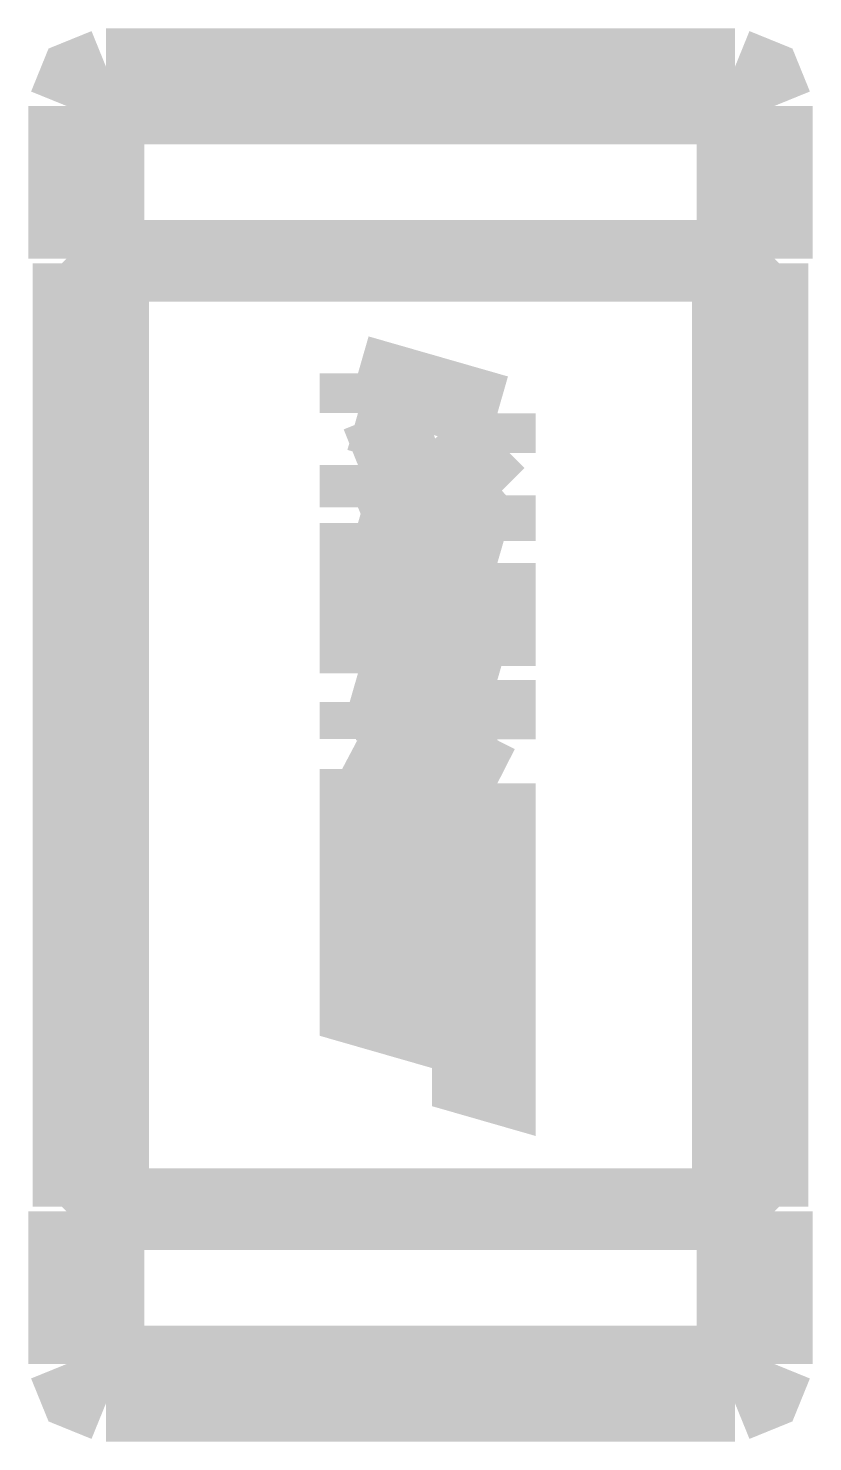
# Model space of a CAD drawing. Header units: millimetres. Extents: x 123.5 to 144.3, y 105.4 to 121.6.
# Drawn here: x 131.2891 to 131.4509, y 110.8128 to 111.1043 of the extents above; entities that cross this region are included whole.
import ezdxf

# ---------------------------------------------------------------- set-up
doc = ezdxf.new("R2010")
doc.units = ezdxf.units.MM
doc.layers.add('DESC', color=250, linetype='Continuous')

# ---------------------------------------------------------------- blocks, each defined once
blk = doc.blocks.new('CCRPBoard')
at = {"const_width": 0.008}
for points in [[(131.3940267818693, 112.5644316509165), (131.3952097818693, 112.5673436509165), (131.3981207818693, 112.5685266509165)], [(131.3940267818693, 112.5644316509165), (131.3952097818693, 112.5673436509165), (131.3981207818693, 112.5685266509165)], [(131.3940267818693, 112.5644316509165), (131.3952097818693, 112.5673436509165), (131.3981207818693, 112.5685266509165)], [(131.4636327818693, 112.5685266509165), (131.3981207818693, 112.5685266509165)], [(131.3981207818693, 112.5685266509165), (131.3981207818693, 112.5644316509165)], [(131.4636327818693, 112.5685266509165), (131.3981207818693, 112.5685266509165)], [(131.3981207818693, 112.5685266509165), (131.3981207818693, 112.5644316509165)], [(131.4636327818693, 112.5685266509165), (131.3981207818693, 112.5685266509165)], [(131.3981207818693, 112.5685266509165), (131.3981207818693, 112.5644316509165)], [(131.4677277818693, 112.5644316509165), (131.4665437818693, 112.5673436509165), (131.4636327818693, 112.5685266509165)], [(131.4677277818693, 112.5644316509165), (131.4636327818693, 112.5644316509165), (131.4636327818693, 112.5685266509165)], [(131.4677277818693, 112.5644316509165), (131.4665437818693, 112.5673436509165), (131.4636327818693, 112.5685266509165)], [(131.4677277818693, 112.5644316509165), (131.4636327818693, 112.5644316509165), (131.4636327818693, 112.5685266509165)], [(131.4677277818693, 112.5644316509165), (131.4665437818693, 112.5673436509165), (131.4636327818693, 112.5685266509165)], [(131.4677277818693, 112.5644316509165), (131.4636327818693, 112.5644316509165), (131.4636327818693, 112.5685266509165)], [(131.3940267818693, 112.5644316509165), (131.3940267818693, 112.5485456509165)], [(131.3981207818693, 112.5644316509165), (131.3940267818693, 112.5644316509165)], [(131.3940267818693, 112.5644316509165), (131.3940267818693, 112.5485456509165)], [(131.3981207818693, 112.5644316509165), (131.3940267818693, 112.5644316509165)], [(131.3940267818693, 112.5644316509165), (131.3940267818693, 112.5485456509165)], [(131.3981207818693, 112.5644316509165), (131.3940267818693, 112.5644316509165)], [(131.3981207818693, 112.5485456509165), (131.3981207818693, 112.5644316509165), (131.4636327818693, 112.5644316509165), (131.4636327818693, 112.5485456509165)], [(131.3981207818693, 112.5485456509165), (131.3981207818693, 112.5644316509165), (131.4636327818693, 112.5644316509165), (131.4636327818693, 112.5485456509165)], [(131.3981207818693, 112.5485456509165), (131.3981207818693, 112.5644316509165), (131.4636327818693, 112.5644316509165), (131.4636327818693, 112.5485456509165)], [(131.4677277818693, 112.5485456509165), (131.4677277818693, 112.5644316509165)], [(131.4677277818693, 112.5485456509165), (131.4677277818693, 112.5644316509165)], [(131.4677277818693, 112.5485456509165), (131.4677277818693, 112.5644316509165)], [(131.3940267818693, 112.5485456509165), (131.3945017818693, 112.5480546509165)], [(131.3981207818693, 112.5485456509165), (131.3940267818693, 112.5485456509165)], [(131.3940267818693, 112.5485456509165), (131.3945017818693, 112.5480546509165)], [(131.3981207818693, 112.5485456509165), (131.3940267818693, 112.5485456509165)], [(131.3940267818693, 112.5485456509165), (131.3945017818693, 112.5480546509165)], [(131.3981207818693, 112.5485456509165), (131.3940267818693, 112.5485456509165)], [(131.3942137818692, 112.5480536509165), (131.3962787818693, 112.5480566509165)], [(131.3942137818692, 112.5480536509165), (131.3962787818693, 112.5480566509165)], [(131.3942137818692, 112.5480536509165), (131.3962787818693, 112.5480566509165)], [(131.3944767818693, 112.5480556509165), (131.3944767818693, 112.4497846509165)], [(131.3944767818693, 112.5480556509165), (131.3944767818693, 112.4497846509165)], [(131.3944767818693, 112.5480556509165), (131.3944767818693, 112.4497846509165)], [(131.3983427818692, 112.5480536509165), (131.3962787818693, 112.5480566509165)], [(131.3983427818692, 112.5480536509165), (131.3962787818693, 112.5480566509165)], [(131.3983427818692, 112.5480536509165), (131.3962787818693, 112.5480566509165)], [(131.3981207818693, 112.5485456509165), (131.3981207818693, 112.5480546509165)], [(131.4636327818693, 112.5485456509165), (131.3981207818693, 112.5485456509165)], [(131.3981207818693, 112.5485456509165), (131.3981207818693, 112.5480546509165)], [(131.4636327818693, 112.5485456509165), (131.3981207818693, 112.5485456509165)], [(131.3981207818693, 112.5485456509165), (131.3981207818693, 112.5480546509165)], [(131.4636327818693, 112.5485456509165), (131.3981207818693, 112.5485456509165)], [(131.3981207818693, 112.5480546509165), (131.3985717818693, 112.5480556509165)], [(131.3981207818693, 112.5480546509165), (131.3985717818693, 112.5480556509165)], [(131.3981207818693, 112.5480546509165), (131.3985717818693, 112.5480556509165)], [(131.3985717818693, 112.5480556509165), (131.3986127818692, 112.5480556509165)], [(131.3985717818693, 112.5480556509165), (131.3986127818692, 112.5480556509165)], [(131.3985717818693, 112.5480556509165), (131.3986127818692, 112.5480556509165)], [(131.4631417818692, 112.5480556509165), (131.3986127818692, 112.5480556509165)], [(131.3986127818692, 112.4497846509165), (131.3986127818692, 112.5480556509165)], [(131.4631417818692, 112.5480556509165), (131.3986127818692, 112.5480556509165)], [(131.3986127818692, 112.4497846509165), (131.3986127818692, 112.5480556509165)], [(131.4631417818692, 112.5480556509165), (131.3986127818692, 112.5480556509165)], [(131.3986127818692, 112.4497846509165), (131.3986127818692, 112.5480556509165)], [(131.4631417818692, 112.5480556509165), (131.4631827818692, 112.5480556509165)], [(131.4631417818692, 112.5480556509165), (131.4631417818692, 112.4497846509165)], [(131.4631417818692, 112.5480556509165), (131.4631827818692, 112.5480556509165)], [(131.4631417818692, 112.5480556509165), (131.4631417818692, 112.4497846509165)], [(131.4631417818692, 112.5480556509165), (131.4631827818692, 112.5480556509165)], [(131.4631417818692, 112.5480556509165), (131.4631417818692, 112.4497846509165)], [(131.4631827818692, 112.5480556509165), (131.4636327818693, 112.5480546509165)], [(131.4631827818692, 112.5480556509165), (131.4636327818693, 112.5480546509165)], [(131.4631827818692, 112.5480556509165), (131.4636327818693, 112.5480546509165)], [(131.4636327818693, 112.5485456509165), (131.4636327818693, 112.5480546509165)], [(131.4677277818693, 112.5485456509165), (131.4636327818693, 112.5485456509165)], [(131.4636327818693, 112.5485456509165), (131.4636327818693, 112.5480546509165)], [(131.4677277818693, 112.5485456509165), (131.4636327818693, 112.5485456509165)], [(131.4636327818693, 112.5485456509165), (131.4636327818693, 112.5480546509165)], [(131.4677277818693, 112.5485456509165), (131.4636327818693, 112.5485456509165)], [(131.4637097818693, 112.5480546509165), (131.4654747818693, 112.5480636509165)], [(131.4637097818693, 112.5480546509165), (131.4654747818693, 112.5480636509165)], [(131.4637097818693, 112.5480546509165), (131.4654747818693, 112.5480636509165)], [(131.4672407818693, 112.5480546509165), (131.4654747818693, 112.5480636509165)], [(131.4672407818693, 112.5480546509165), (131.4654747818693, 112.5480636509165)], [(131.4672407818693, 112.5480546509165), (131.4654747818693, 112.5480636509165)], [(131.4677277818693, 112.5485456509165), (131.4672517818693, 112.5480546509165)], [(131.4677277818693, 112.5485456509165), (131.4672517818693, 112.5480546509165)], [(131.4677277818693, 112.5485456509165), (131.4672517818693, 112.5480546509165)], [(131.4672767818693, 112.5480556509165), (131.4672767818693, 112.4497846509165)], [(131.4672767818693, 112.5480556509165), (131.4672767818693, 112.4497846509165)], [(131.4672767818693, 112.5480556509165), (131.4672767818693, 112.4497846509165)], [(131.4243667818693, 112.5365896509165), (131.4388827818693, 112.5324176509165)], [(131.4243667818693, 112.5324576509165), (131.4243667818693, 112.5365896509165)], [(131.4243667818693, 112.5365896509165), (131.4388827818693, 112.5324176509165)], [(131.4243667818693, 112.5324576509165), (131.4243667818693, 112.5365896509165)], [(131.4243667818693, 112.5365896509165), (131.4388827818693, 112.5324176509165)], [(131.4243667818693, 112.5324576509165), (131.4243667818693, 112.5365896509165)], [(131.4322487818692, 112.5301986509165), (131.4243667818693, 112.5324576509165)], [(131.4322487818692, 112.5301986509165), (131.4243667818693, 112.5324576509165)], [(131.4322487818692, 112.5301986509165), (131.4243667818693, 112.5324576509165)], [(131.4388827818693, 112.5324176509165), (131.4388827818693, 112.5282846509165)], [(131.4388827818693, 112.5324176509165), (131.4388827818693, 112.5282846509165)], [(131.4388827818693, 112.5324176509165), (131.4388827818693, 112.5282846509165)], [(131.4243667818693, 112.5270356509165), (131.4322487818692, 112.5301986509165)], [(131.4243667818693, 112.5270356509165), (131.4322487818692, 112.5301986509165)], [(131.4243667818693, 112.5270356509165), (131.4322487818692, 112.5301986509165)], [(131.4326927818693, 112.5300586509165), (131.4388827818693, 112.5238896509165)], [(131.4388827818693, 112.5282846509165), (131.4326927818693, 112.5300586509165)], [(131.4326927818693, 112.5300586509165), (131.4388827818693, 112.5238896509165)], [(131.4388827818693, 112.5282846509165), (131.4326927818693, 112.5300586509165)], [(131.4326927818693, 112.5300586509165), (131.4388827818693, 112.5238896509165)], [(131.4388827818693, 112.5282846509165), (131.4326927818693, 112.5300586509165)], [(131.4243667818693, 112.5226186509165), (131.4243667818693, 112.5270356509165)], [(131.4243667818693, 112.5226186509165), (131.4243667818693, 112.5270356509165)], [(131.4243667818693, 112.5226186509165), (131.4243667818693, 112.5270356509165)], [(131.4322487818692, 112.5258856509165), (131.4243667818693, 112.5226186509165)], [(131.4322487818692, 112.5258856509165), (131.4243667818693, 112.5226186509165)], [(131.4322487818692, 112.5258856509165), (131.4243667818693, 112.5226186509165)], [(131.4388827818693, 112.5191126509165), (131.4322487818692, 112.5258856509165)], [(131.4388827818693, 112.5191126509165), (131.4322487818692, 112.5258856509165)], [(131.4388827818693, 112.5191126509165), (131.4322487818692, 112.5258856509165)], [(131.4388827818693, 112.5238896509165), (131.4388827818693, 112.5191126509165)], [(131.4388827818693, 112.5238896509165), (131.4388827818693, 112.5191126509165)], [(131.4388827818693, 112.5238896509165), (131.4388827818693, 112.5191126509165)], [(131.4243667818693, 112.5209986509165), (131.4388827818693, 112.5168256509165)], [(131.4243667818693, 112.5053596509165), (131.4243667818693, 112.5209986509165)], [(131.4243667818693, 112.5209986509165), (131.4388827818693, 112.5168256509165)], [(131.4243667818693, 112.5053596509165), (131.4243667818693, 112.5209986509165)], [(131.4243667818693, 112.5209986509165), (131.4388827818693, 112.5168256509165)], [(131.4243667818693, 112.5053596509165), (131.4243667818693, 112.5209986509165)], [(131.4388827818693, 112.5168256509165), (131.4388827818693, 112.5061006509165)], [(131.4388827818693, 112.5168256509165), (131.4388827818693, 112.5061006509165)], [(131.4388827818693, 112.5168256509165), (131.4388827818693, 112.5061006509165)], [(131.4271287818692, 112.5160786509165), (131.4271287818692, 112.5080316509165)], [(131.4307367818693, 112.5150506509165), (131.4271287818692, 112.5160786509165)], [(131.4271287818692, 112.5160786509165), (131.4271287818692, 112.5080316509165)], [(131.4307367818693, 112.5150506509165), (131.4271287818692, 112.5160786509165)], [(131.4271287818692, 112.5160786509165), (131.4271287818692, 112.5080316509165)], [(131.4307367818693, 112.5150506509165), (131.4271287818692, 112.5160786509165)], [(131.4307367818693, 112.5088206509165), (131.4307367818693, 112.5150506509165)], [(131.4307367818693, 112.5088206509165), (131.4307367818693, 112.5150506509165)], [(131.4307367818693, 112.5088206509165), (131.4307367818693, 112.5150506509165)], [(131.4334197818692, 112.5142856509165), (131.4334197818692, 112.5080546509165)], [(131.4361197818693, 112.5134996509165), (131.4334197818692, 112.5142856509165)], [(131.4334197818692, 112.5142856509165), (131.4334197818692, 112.5080546509165)], [(131.4361197818693, 112.5134996509165), (131.4334197818692, 112.5142856509165)], [(131.4334197818692, 112.5142856509165), (131.4334197818692, 112.5080546509165)], [(131.4361197818693, 112.5134996509165), (131.4334197818692, 112.5142856509165)], [(131.4361197818693, 112.5068856509165), (131.4361197818693, 112.5134996509165)], [(131.4361197818693, 112.5068856509165), (131.4361197818693, 112.5134996509165)], [(131.4361197818693, 112.5068856509165), (131.4361197818693, 112.5134996509165)], [(131.4271287818692, 112.5080316509165), (131.4388827818693, 112.5046526509165)], [(131.4271287818692, 112.5080316509165), (131.4388827818693, 112.5046526509165)], [(131.4271287818692, 112.5080316509165), (131.4388827818693, 112.5046526509165)], [(131.4334197818692, 112.5080546509165), (131.4307367818693, 112.5088206509165)], [(131.4334197818692, 112.5080546509165), (131.4307367818693, 112.5088206509165)], [(131.4334197818692, 112.5080546509165), (131.4307367818693, 112.5088206509165)], [(131.4388827818693, 112.5061006509165), (131.4361197818693, 112.5068856509165)], [(131.4388827818693, 112.5061006509165), (131.4361197818693, 112.5068856509165)], [(131.4388827818693, 112.5061006509165), (131.4361197818693, 112.5068856509165)], [(131.4372907818693, 112.5016496509165), (131.4243667818693, 112.5053596509165)], [(131.4372907818693, 112.5016496509165), (131.4243667818693, 112.5053596509165)], [(131.4372907818693, 112.5016496509165), (131.4243667818693, 112.5053596509165)], [(131.4388827818693, 112.5046526509165), (131.4388827818693, 112.4984706509165)], [(131.4388827818693, 112.5046526509165), (131.4388827818693, 112.4984706509165)], [(131.4388827818693, 112.5046526509165), (131.4388827818693, 112.4984706509165)], [(131.4243667818693, 112.5023736509165), (131.4372907818693, 112.5016496509165)], [(131.4243667818693, 112.4985036509165), (131.4243667818693, 112.5023736509165)], [(131.4243667818693, 112.5023736509165), (131.4372907818693, 112.5016496509165)], [(131.4243667818693, 112.4985036509165), (131.4243667818693, 112.5023736509165)], [(131.4243667818693, 112.5023736509165), (131.4372907818693, 112.5016496509165)], [(131.4243667818693, 112.4985036509165), (131.4243667818693, 112.5023736509165)], [(131.4285127818692, 112.4991596509165), (131.4388827818693, 112.4938856509165)], [(131.4388827818693, 112.4984706509165), (131.4285127818692, 112.4991596509165)], [(131.4285127818692, 112.4991596509165), (131.4388827818693, 112.4938856509165)], [(131.4388827818693, 112.4984706509165), (131.4285127818692, 112.4991596509165)], [(131.4285127818692, 112.4991596509165), (131.4388827818693, 112.4938856509165)], [(131.4388827818693, 112.4984706509165), (131.4285127818692, 112.4991596509165)], [(131.4373527818693, 112.4916486509165), (131.4243667818693, 112.4985036509165)], [(131.4373527818693, 112.4916486509165), (131.4243667818693, 112.4985036509165)], [(131.4373527818693, 112.4916486509165), (131.4243667818693, 112.4985036509165)], [(131.4243667818693, 112.4953776509165), (131.4373527818693, 112.4916486509165)], [(131.4243667818693, 112.4916886509165), (131.4243667818693, 112.4953776509165)], [(131.4243667818693, 112.4953776509165), (131.4373527818693, 112.4916486509165)], [(131.4243667818693, 112.4916886509165), (131.4243667818693, 112.4953776509165)], [(131.4243667818693, 112.4953776509165), (131.4373527818693, 112.4916486509165)], [(131.4243667818693, 112.4916886509165), (131.4243667818693, 112.4953776509165)], [(131.4388827818693, 112.4938856509165), (131.4388827818693, 112.4875156509165)], [(131.4388827818693, 112.4938856509165), (131.4388827818693, 112.4875156509165)], [(131.4388827818693, 112.4938856509165), (131.4388827818693, 112.4875156509165)], [(131.4388827818693, 112.4875156509165), (131.4243667818693, 112.4916886509165)], [(131.4388827818693, 112.4875156509165), (131.4243667818693, 112.4916886509165)], [(131.4388827818693, 112.4875156509165), (131.4243667818693, 112.4916886509165)], [(131.4334197818692, 112.4769986509165), (131.4307367818693, 112.4777656509165), (131.4307367818693, 112.4839936509165), (131.4271287818692, 112.4850236509165), (131.4271287818692, 112.4781906509165), (131.4243667818693, 112.4789746509165), (131.4243667818693, 112.4899416509165), (131.4388827818693, 112.4857706509165), (131.4388827818693, 112.4624666509165), (131.4360797818693, 112.4632726509165), (131.4360797818693, 112.4672436509165), (131.4243667818693, 112.4706096509165), (131.4243667818693, 112.4747446509165), (131.4360797818693, 112.4713776509165), (131.4361007818692, 112.4757906509165), (131.4361197818693, 112.4824426509165), (131.4334197818692, 112.4832286509165), (131.4334197818692, 112.4769986509165)], [(131.4334197818692, 112.4769986509165), (131.4307367818693, 112.4777656509165), (131.4307367818693, 112.4839936509165), (131.4271287818692, 112.4850236509165), (131.4271287818692, 112.4781906509165), (131.4243667818693, 112.4789746509165), (131.4243667818693, 112.4899416509165), (131.4388827818693, 112.4857706509165), (131.4388827818693, 112.4624666509165), (131.4360797818693, 112.4632726509165), (131.4360797818693, 112.4672436509165), (131.4243667818693, 112.4706096509165), (131.4243667818693, 112.4747446509165), (131.4360797818693, 112.4713776509165), (131.4361007818692, 112.4757906509165), (131.4361197818693, 112.4824426509165), (131.4334197818692, 112.4832286509165), (131.4334197818692, 112.4769986509165)], [(131.4334197818692, 112.4769986509165), (131.4307367818693, 112.4777656509165), (131.4307367818693, 112.4839936509165), (131.4271287818692, 112.4850236509165), (131.4271287818692, 112.4781906509165), (131.4243667818693, 112.4789746509165), (131.4243667818693, 112.4899416509165), (131.4388827818693, 112.4857706509165), (131.4388827818693, 112.4624666509165), (131.4360797818693, 112.4632726509165), (131.4360797818693, 112.4672436509165), (131.4243667818693, 112.4706096509165), (131.4243667818693, 112.4747446509165), (131.4360797818693, 112.4713776509165), (131.4361007818692, 112.4757906509165), (131.4361197818693, 112.4824426509165), (131.4334197818692, 112.4832286509165), (131.4334197818692, 112.4769986509165)], [(131.3940267818693, 112.4492946509165), (131.3945017818693, 112.4497856509165)], [(131.3940267818693, 112.4492946509165), (131.3945017818693, 112.4497856509165)], [(131.3940267818693, 112.4492946509165), (131.3945017818693, 112.4497856509165)], [(131.3940267818693, 112.4492946509165), (131.3940267818693, 112.4334086509165)], [(131.3940267818693, 112.4492946509165), (131.3981207818693, 112.4492946509165)], [(131.3940267818693, 112.4492946509165), (131.3940267818693, 112.4334086509165)], [(131.3940267818693, 112.4492946509165), (131.3981207818693, 112.4492946509165)], [(131.3940267818693, 112.4492946509165), (131.3940267818693, 112.4334086509165)], [(131.3940267818693, 112.4492946509165), (131.3981207818693, 112.4492946509165)], [(131.3945137818693, 112.4497856509165), (131.3962787818693, 112.4497766509165)], [(131.3945137818693, 112.4497856509165), (131.3962787818693, 112.4497766509165)], [(131.3945137818693, 112.4497856509165), (131.3962787818693, 112.4497766509165)], [(131.3980437818693, 112.4497856509165), (131.3962787818693, 112.4497766509165)], [(131.3980437818693, 112.4497856509165), (131.3962787818693, 112.4497766509165)], [(131.3980437818693, 112.4497856509165), (131.3962787818693, 112.4497766509165)], [(131.3985717818693, 112.4497846509165), (131.3981207818693, 112.4497856509165)], [(131.3981207818693, 112.4497856509165), (131.3981207818693, 112.4492946509165)], [(131.3985717818693, 112.4497846509165), (131.3981207818693, 112.4497856509165)], [(131.3981207818693, 112.4497856509165), (131.3981207818693, 112.4492946509165)], [(131.3985717818693, 112.4497846509165), (131.3981207818693, 112.4497856509165)], [(131.3981207818693, 112.4497856509165), (131.3981207818693, 112.4492946509165)], [(131.3981207818693, 112.4492946509165), (131.4636327818693, 112.4492946509165)], [(131.4636327818693, 112.4492946509165), (131.4636327818693, 112.4334086509165), (131.3981207818693, 112.4334086509165), (131.3981207818693, 112.4492946509165)], [(131.3981207818693, 112.4492946509165), (131.4636327818693, 112.4492946509165)], [(131.4636327818693, 112.4492946509165), (131.4636327818693, 112.4334086509165), (131.3981207818693, 112.4334086509165), (131.3981207818693, 112.4492946509165)], [(131.3981207818693, 112.4492946509165), (131.4636327818693, 112.4492946509165)], [(131.4636327818693, 112.4492946509165), (131.4636327818693, 112.4334086509165), (131.3981207818693, 112.4334086509165), (131.3981207818693, 112.4492946509165)], [(131.3986127818692, 112.4497846509165), (131.3985717818693, 112.4497846509165)], [(131.3986127818692, 112.4497846509165), (131.3985717818693, 112.4497846509165)], [(131.3986127818692, 112.4497846509165), (131.3985717818693, 112.4497846509165)], [(131.3986127818692, 112.4497846509165), (131.4631417818692, 112.4497846509165)], [(131.3986127818692, 112.4497846509165), (131.4631417818692, 112.4497846509165)], [(131.3986127818692, 112.4497846509165), (131.4631417818692, 112.4497846509165)], [(131.4631827818692, 112.4497846509165), (131.4631417818692, 112.4497846509165)], [(131.4631827818692, 112.4497846509165), (131.4631417818692, 112.4497846509165)], [(131.4631827818692, 112.4497846509165), (131.4631417818692, 112.4497846509165)], [(131.4636327818693, 112.4497856509165), (131.4631827818692, 112.4497846509165)], [(131.4636327818693, 112.4497856509165), (131.4631827818692, 112.4497846509165)], [(131.4636327818693, 112.4497856509165), (131.4631827818692, 112.4497846509165)], [(131.4634107818692, 112.4497876509165), (131.4654747818693, 112.4497836509165)], [(131.4634107818692, 112.4497876509165), (131.4654747818693, 112.4497836509165)], [(131.4634107818692, 112.4497876509165), (131.4654747818693, 112.4497836509165)], [(131.4636327818693, 112.4497856509165), (131.4636327818693, 112.4492946509165)], [(131.4636327818693, 112.4497856509165), (131.4636327818693, 112.4492946509165)], [(131.4636327818693, 112.4497856509165), (131.4636327818693, 112.4492946509165)], [(131.4636327818693, 112.4492946509165), (131.4677277818693, 112.4492946509165)], [(131.4636327818693, 112.4492946509165), (131.4677277818693, 112.4492946509165)], [(131.4636327818693, 112.4492946509165), (131.4677277818693, 112.4492946509165)], [(131.4675397818692, 112.4497876509165), (131.4654747818693, 112.4497836509165)], [(131.4675397818692, 112.4497876509165), (131.4654747818693, 112.4497836509165)], [(131.4675397818692, 112.4497876509165), (131.4654747818693, 112.4497836509165)], [(131.4677277818693, 112.4492946509165), (131.4672517818693, 112.4497856509165)], [(131.4677277818693, 112.4492946509165), (131.4672517818693, 112.4497856509165)], [(131.4677277818693, 112.4492946509165), (131.4672517818693, 112.4497856509165)], [(131.4677277818693, 112.4334086509165), (131.4677277818693, 112.4492946509165)], [(131.4677277818693, 112.4334086509165), (131.4677277818693, 112.4492946509165)], [(131.4677277818693, 112.4334086509165), (131.4677277818693, 112.4492946509165)], [(131.3940267818693, 112.4334086509165), (131.3952097818693, 112.4304976509165), (131.3981207818693, 112.4293136509165)], [(131.3940267818693, 112.4334086509165), (131.3981207818693, 112.4334086509165)], [(131.3940267818693, 112.4334086509165), (131.3952097818693, 112.4304976509165), (131.3981207818693, 112.4293136509165)], [(131.3940267818693, 112.4334086509165), (131.3981207818693, 112.4334086509165)], [(131.3940267818693, 112.4334086509165), (131.3952097818693, 112.4304976509165), (131.3981207818693, 112.4293136509165)], [(131.3940267818693, 112.4334086509165), (131.3981207818693, 112.4334086509165)], [(131.3981207818693, 112.4334086509165), (131.3981207818693, 112.4293136509165)], [(131.3981207818693, 112.4334086509165), (131.3981207818693, 112.4293136509165)], [(131.3981207818693, 112.4334086509165), (131.3981207818693, 112.4293136509165)], [(131.4677277818693, 112.4334086509165), (131.4665437818693, 112.4304976509165), (131.4636327818693, 112.4293136509165)], [(131.4636327818693, 112.4334086509165), (131.4677277818693, 112.4334086509165)], [(131.4636327818693, 112.4293136509165), (131.4636327818693, 112.4334086509165)], [(131.4677277818693, 112.4334086509165), (131.4665437818693, 112.4304976509165), (131.4636327818693, 112.4293136509165)], [(131.4636327818693, 112.4334086509165), (131.4677277818693, 112.4334086509165)], [(131.4636327818693, 112.4293136509165), (131.4636327818693, 112.4334086509165)], [(131.4677277818693, 112.4334086509165), (131.4665437818693, 112.4304976509165), (131.4636327818693, 112.4293136509165)], [(131.4636327818693, 112.4334086509165), (131.4677277818693, 112.4334086509165)], [(131.4636327818693, 112.4293136509165), (131.4636327818693, 112.4334086509165)], [(131.3981207818693, 112.4293136509165), (131.4636327818693, 112.4293136509165)], [(131.3981207818693, 112.4293136509165), (131.4636327818693, 112.4293136509165)], [(131.3981207818693, 112.4293136509165), (131.4636327818693, 112.4293136509165)]]:
    blk.add_lwpolyline(points, dxfattribs=at)

msp = doc.modelspace()

# ---------------------------------------------------------------- block references
at = {"layer": 'DESC', "xscale": 1.98, "yscale": 1.98, "zscale": 1.98}
msp.add_blockref('CCRPBoard', (-128.8631634284854, -111.7892716414587), dxfattribs=at)

doc.saveas('drawing.dxf')
